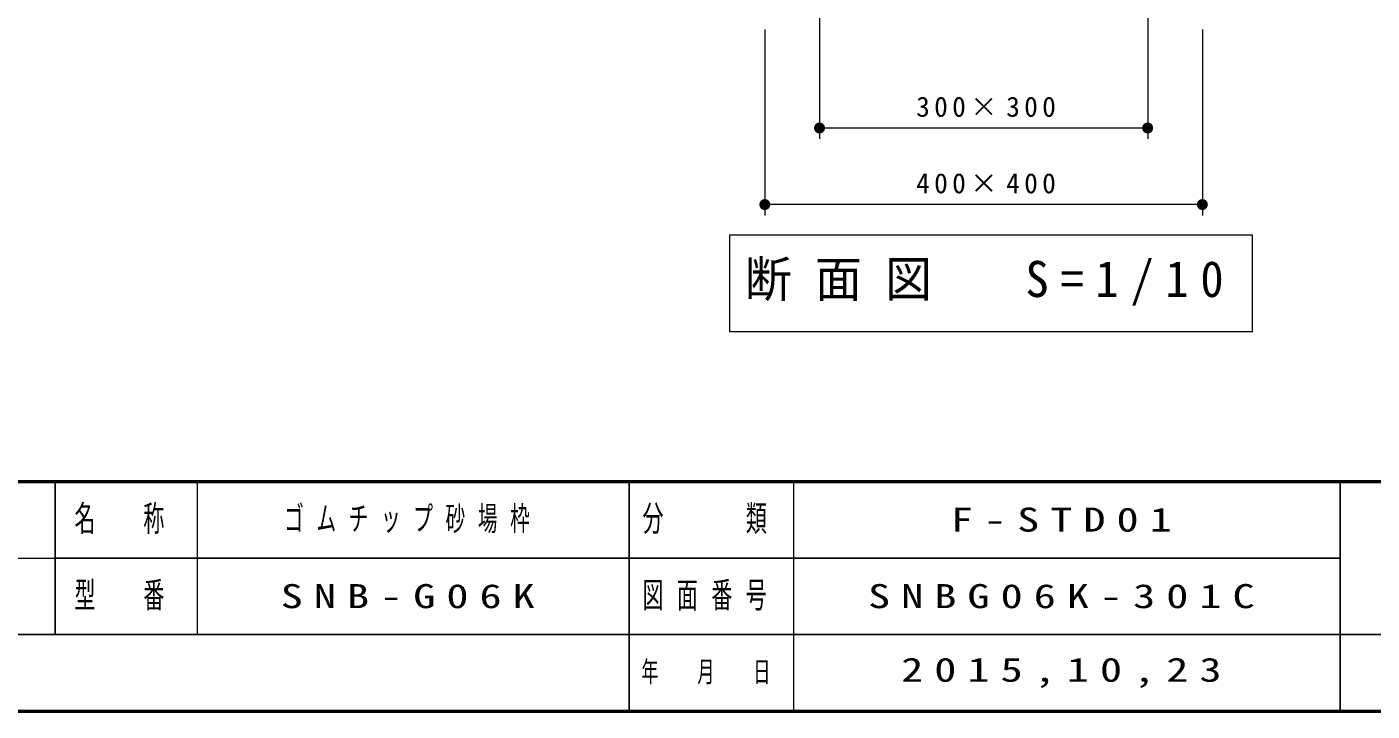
# Model space of a CAD drawing. Units: millimetres on the paper, with parts at other scales. Extents: x -385 to 0, y -5 to 267.
# Drawn here: x -190.1 to -67.1, y 0 to 62.6 of the extents above; entities that cross this region are included whole.
import ezdxf

# ---------------------------------------------------------------- set-up
doc = ezdxf.new("R2010")
doc.units = ezdxf.units.MM
doc.layers.add('LY_1', color=7, linetype='Continuous', lineweight=13)
doc.styles.add('ＭＳ ゴシック', font='')
doc.styles.get('ＭＳ ゴシック').set_extended_font_data('MS Gothic')

# ---------------------------------------------------------------- blocks, each defined once
blk = doc.blocks.new('filled_dot')
at = {"color": 0, "linetype": 'Continuous', "lineweight": -2, "const_width": 1.25}
blk.add_lwpolyline([(-0.625, 0, 1), (0.625, 0, 1)], format="xyb", close=True, dxfattribs=at)

msp = doc.modelspace()

# ---------------------------------------------------------------- linework, layer by layer
at = {"layer": 'LY_1'}
for p, q in [((-117.611, 72.336), (-117.611, 52.336)), ((-87.611, 72.336), (-87.611, 52.336)), ((-122.611, 62.336), (-122.611, 45.336)), ((-82.611, 62.336), (-82.611, 45.336)), ((-87.611, 53.336), (-117.611, 53.336)), ((-82.611, 46.336), (-122.611, 46.336)), ((-125.834, 43.527), (-125.834, 34.727)), ((-78.034, 43.527), (-125.834, 43.527)), ((-78.034, 34.727), (-78.034, 43.527)), ((-125.834, 34.727), (-78.034, 34.727)), ((-174.5, 21), (-174.5, 7)), ((-120, 21), (-120, 0)), ((-242.5, 14), (-187.5, 14))]:
    msp.add_line(p, q, dxfattribs=at)
at = {"layer": 'LY_1', "lineweight": 50}
for p, q in [((-385, 21), (0, 21)), ((-385, 0), (0, 0))]:
    msp.add_line(p, q, dxfattribs=at)
at = {"layer": 'LY_1', "lineweight": 25}
for p, q in [((-187.5, 21), (-187.5, 7)), ((-135, 21), (-135, 0)), ((-70, 21), (-70, 0)), ((-187.5, 14), (-70, 14)), ((-242.5, 7), (0, 7))]:
    msp.add_line(p, q, dxfattribs=at)

# ---------------------------------------------------------------- block references
at = {"layer": 'LY_1', "xscale": 0.4, "yscale": 0.4}
for p in [(-117.611, 53.336), (-122.611, 46.336)]:
    msp.add_blockref('filled_dot', p, dxfattribs=at)
at = {"layer": 'LY_1', "xscale": 0.4, "yscale": 0.4, "rotation": 180}
for p in [(-87.611, 53.336), (-82.611, 46.336)]:
    msp.add_blockref('filled_dot', p, dxfattribs=at)

# ---------------------------------------------------------------- texts
at = {"layer": 'LY_1', "style": 'ＭＳ ゴシック'}
for s, insert, char_height, attachment_point in [('\\T1.32;300×300', (-102.191, 54.336), 1.833, 8), ('\\T1.32;400×400', (-102.191, 47.336), 1.833, 8), ('\\T1.5;\\W0.95;断面図\u3000S=1/10', (-124.434, 39.127), 3.299, 4), ('\\T1.64;\\W0.6;名\u3000称', (-181, 17.5), 2.346, 5), ('\\T1.64;\\W0.6;ゴムチップ砂場枠', (-154.75, 17.5), 2.199, 5), ('\\T1.64;\\W0.6;分\u3000\u3000類', (-127.5, 17.5), 2.346, 5), ('\\T1.5;\\W1.35;F-STD01', (-95, 17.5), 2.199, 5), ('\\T1.64;\\W0.6;型\u3000番', (-181, 10.5), 2.346, 5), ('\\T1.5;\\W1.35;SNB-G06K', (-154.75, 10.5), 2.199, 5), ('\\T1.64;\\W0.6;図面番号', (-127.5, 10.5), 2.346, 5), ('\\T1.5;\\W1.35;SNBG06K-301C', (-95, 10.5), 2.199, 5), ('\\T1.64;\\W0.6;年\u3000月\u3000日', (-127.5, 3.5), 1.906, 5), ('\\T1.5;\\W1.35;2015,10,23', (-95, 3.5), 2.199, 5)]:
    msp.add_mtext(s, dxfattribs=dict(at, insert=insert, char_height=char_height, attachment_point=attachment_point))

doc.saveas('drawing.dxf')
